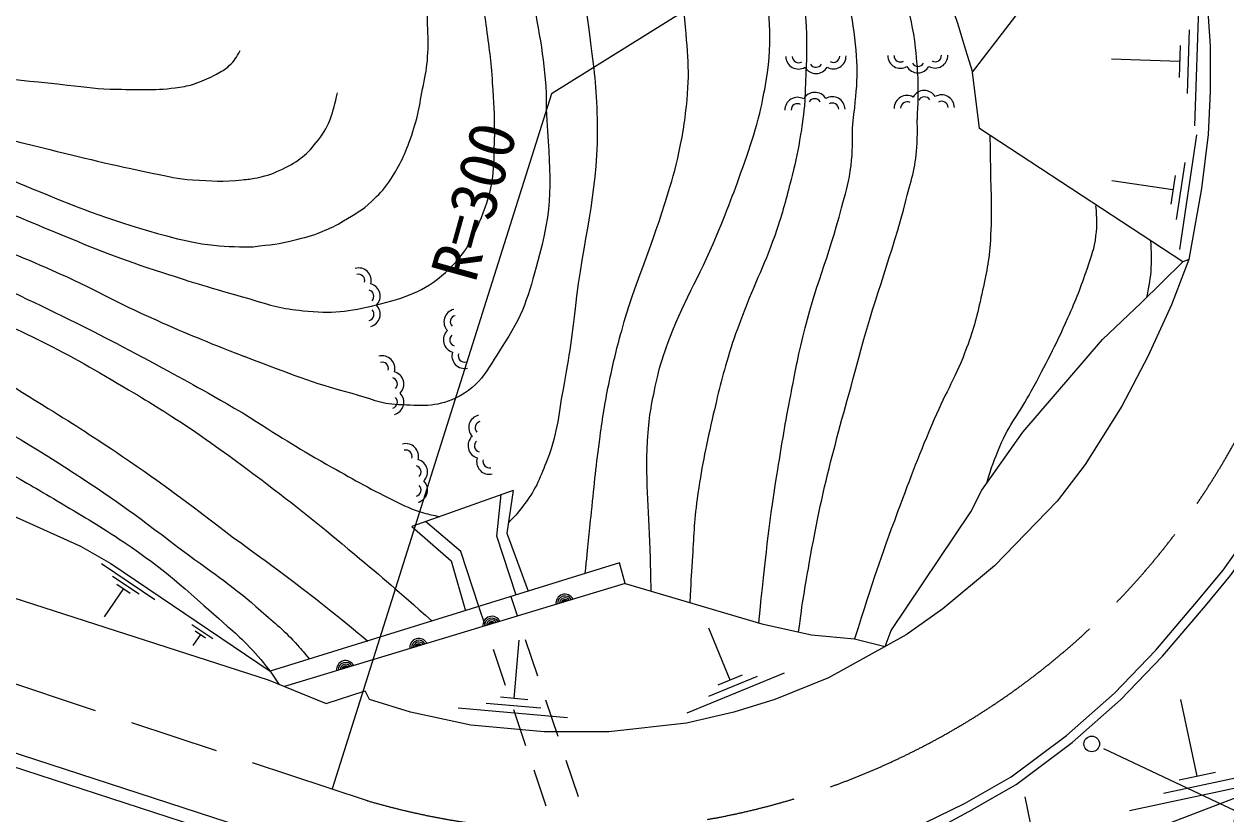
# Model space of a CAD drawing. Units: millimetres, scale not verified. Extents: x 40000 to 680000, y 20000 to 380000.
# Drawn here: x 184666 to 231868, y 271356 to 302384 of the extents above; entities that cross this region are included whole.
import ezdxf
from ezdxf.enums import TextEntityAlignment as Align

# ---------------------------------------------------------------- set-up
doc = ezdxf.new("R2010")
doc.units = ezdxf.units.MM
doc.header["$LTSCALE"] = 1000
doc.linetypes.add('CHAIN', pattern=[18.5, 12, -1.5, 3.5, -1.5])
for name, color, linetype, lineweight in [('M-BGD', 7, 'Continuous', 25), ('M-BMK', 2, 'CHAIN', 13), ('M-BMK-SRVR', 3, 'Continuous', 25), ('M-STR-HTXT', 7, 'Continuous', 13), ('M-STR-STRC', 7, 'Continuous', 25)]:
    doc.layers.add(name, color=color, linetype=linetype, lineweight=lineweight)
doc.styles.add('ＭＳ ゴシック', font='')
doc.styles.get('ＭＳ ゴシック').set_extended_font_data('MS Gothic')

msp = doc.modelspace()

# ---------------------------------------------------------------- linework, layer by layer
at = {"layer": 'M-BGD'}
for p, q in [((230799, 303400), (230630, 298384)), ((230422, 302157), (230338, 299649)), ((230067, 301542), (230025, 300287)), ((230046, 300914), (227370, 301004)), ((230717, 298028), (230049, 293533)), ((230250, 296949), (229916, 294702)), ((229867, 296432), (229700, 295308)), ((229783, 295870), (227386, 296226)), ((230404, 293130), (230174, 293042)), ((203877, 284066), (199900, 282646)), ((187713, 281193), (189797, 279785)), ((188140, 280702), (189182, 279998)), ((188307, 280387), (188828, 280035)), ((208276, 280409), (194898, 276357)), ((188567, 280211), (187816, 279100)), ((202780, 278768), (202532, 279504)), ((203782, 279893), (204031, 279154)), ((191259, 278797), (192076, 278245)), ((191389, 278550), (191798, 278274)), ((212397, 276615), (211561, 278655)), ((191594, 278412), (191299, 277976)), ((203914, 275891), (204117, 278182)), ((204350, 278206), (204829, 276785)), ((217281, 278229), (218480, 277936)), ((203578, 276399), (203099, 277821)), ((214518, 276889), (210693, 275322)), ((213457, 276752), (211545, 275968)), ((212875, 276811), (211919, 276419)), ((204963, 275510), (202815, 275700)), ((204451, 275844), (203377, 275939)), ((205148, 275837), (205626, 274415)), ((230743, 272840), (230101, 275858)), ((206011, 275128), (201716, 275509)), ((204377, 274030), (203898, 275451)), ((205945, 273467), (206424, 272046)), ((205175, 271661), (204696, 273082)), ((231451, 272990), (230036, 272689)), ((233733, 272687), (228074, 271483)), ((232238, 272764), (229409, 272162)), ((224209, 270943), (223979, 272025))]:
    msp.add_line(p, q, dxfattribs=at)
for points in [[(83876, 317074), (103320, 305830), (104590, 304899), (108738, 302359), (111956, 300496), (117120, 297702), (122454, 295162), (128974, 292284), (132106, 291014), (141504, 287627), (160072, 281650), (194995, 270281), (197300, 269339), (206528, 264069)], [(83610, 316614), (103029, 305385), (104294, 304458), (108467, 301903), (111696, 300033), (116880, 297229), (122233, 294680), (128767, 291795), (131917, 290518), (141333, 287124), (159908, 281144), (194812, 269783), (197067, 268861), (206626, 263402)], [(230174, 293042), (222192, 298280), (221908, 300499), (229604, 310495)], [(231082, 304052), (231251, 301512), (231251, 299734), (231166, 298041), (230912, 295924), (230404, 293130), (229727, 291352), (228796, 289320), (227780, 287373), (226340, 285087), (225240, 283648), (222784, 281108), (220752, 279414), (219313, 278398), (216265, 276705), (214148, 275858), (212540, 275350), (210677, 274927), (207629, 274588), (205089, 274588), (202210, 274842), (199840, 275350), (198231, 275858), (198062, 276197)], [(123047, 301174), (124232, 301258), (143875, 296856), (178250, 285764), (186886, 281870), (188071, 281192), (194336, 276959)], [(211877, 264375), (216422, 269449), (218184, 270137), (219533, 270754), (221596, 271768), (223439, 272809), (225607, 274442), (227485, 276101), (229114, 277792), (230792, 279761), (231763, 280939), (233515, 283407), (235144, 286353), (236083, 288519), (237091, 291375), (237508, 292877), (238130, 295799), (238239, 296849), (238320, 298828)], [(212140, 263808), (217025, 269247), (218375, 269731), (219736, 270355), (221768, 271456), (223635, 272510), (225832, 274165), (227732, 275843), (229379, 277552), (231066, 279532), (232047, 280722), (233818, 283216), (235465, 286195), (236416, 288389), (237432, 291268), (237855, 292792), (238483, 295743), (238594, 296813), (238798, 298833)], [(127958, 298634), (131852, 297025), (139388, 294316), (194252, 276620), (196538, 275689), (198062, 276197)], [(240395, 297533), (241919, 289913), (241919, 289405), (239210, 277044), (238617, 276366), (234722, 273064), (233283, 272387), (227102, 270016), (221345, 269847), (218601, 269835)], [(218480, 277936), (218720, 278568), (221853, 283224), (222276, 284071), (223885, 286357), (227018, 289998), (228542, 291437), (230174, 293042)], [(203991, 279957), (203238, 282273), (203406, 283898)], [(203877, 284066), (203629, 282380), (204463, 280104)], [(202532, 279504), (201818, 281669), (200439, 282838)], [(199900, 282646), (201445, 281297), (202000, 279339)], [(208276, 280409), (208046, 281217), (194336, 276959), (194668, 276451)], [(208276, 280409), (213640, 278822), (215588, 278398), (217281, 278229)]]:
    msp.add_lwpolyline(points, dxfattribs=at)
for centre, radius, start, end in [((220448, 301155), 500, 240.426, 0.426), ((220448, 301155), 250, 240.426, 0.426), ((215084, 301115), 500, 180.426, 300.426), ((215084, 301115), 250, 180.426, 300.426), ((215769, 300937), 500, 210.426, 330.426), ((215769, 300937), 250, 210.426, 330.426), ((216450, 301125), 500, 240.426, 0.426), ((216450, 301125), 250, 240.426, 0.426), ((219083, 301145), 500, 180.426, 300.426), ((219083, 301145), 250, 180.426, 300.426), ((219767, 300967), 500, 210.426, 330.426), ((219767, 300967), 250, 210.426, 330.426), ((220020, 299274), 500, 30.981, 150.981), ((215043, 299005), 500, 60.981, 180.981), ((215723, 299200), 500, 30.981, 150.981), ((215723, 299200), 250, 30.981, 150.981), ((216409, 299029), 500, 0.981, 120.981), ((216409, 299029), 250, 0.981, 120.981), ((219340, 299079), 500, 60.981, 180.981), ((219340, 299079), 250, 60.981, 180.981), ((220020, 299274), 250, 30.981, 150.981), ((220706, 299102), 500, 0.981, 120.981), ((220706, 299102), 250, 0.981, 120.981), ((215043, 299005), 250, 60.981, 180.981), ((197801, 292305), 500, 345.04, 105.04), ((197801, 292305), 250, 345.04, 105.04), ((198155, 291693), 250, 315.04, 75.04), ((198155, 291693), 500, 315.04, 75.04), ((198156, 290986), 500, 285.04, 45.04), ((198156, 290986), 250, 285.04, 45.04), ((201657, 290684), 500, 103.1726, 223.1726), ((201657, 290684), 250, 103.1726, 223.1726), ((201634, 289977), 500, 133.1726, 253.1726), ((201634, 289977), 250, 133.1726, 253.1726), ((198729, 288854), 500, 345.04, 105.04), ((201968, 289354), 500, 163.1726, 283.1726), ((201968, 289354), 250, 163.1726, 283.1726), ((198729, 288854), 250, 345.04, 105.04), ((199083, 288241), 250, 315.04, 75.04), ((199083, 288241), 500, 315.04, 75.04), ((199083, 287534), 250, 285.04, 45.04), ((199083, 287534), 500, 285.04, 45.04), ((202629, 286530), 500, 103.1726, 223.1726), ((202629, 286530), 250, 103.1726, 223.1726), ((202606, 285823), 500, 133.1726, 253.1726), ((199656, 285402), 500, 345.04, 105.04), ((199656, 285402), 250, 345.04, 105.04), ((202606, 285823), 250, 133.1726, 253.1726), ((200010, 284790), 500, 315.04, 75.04), ((202940, 285200), 500, 163.1726, 283.1726), ((202940, 285200), 250, 163.1726, 283.1726), ((200010, 284790), 250, 315.04, 75.04), ((200011, 284083), 250, 285.04, 45.04), ((200011, 284083), 500, 285.04, 45.04), ((205910, 279635), 354, 25.6482, 188.0534), ((205910, 279635), 283, 27.8723, 185.8294), ((205910, 279635), 212, 31.6186, 182.083), ((205910, 279635), 142, 39.3303, 174.3713), ((205910, 279635), 100, 49.648, 164.0536), ((205910, 279635), 100, 49.648, 164.0536), ((203039, 278766), 354, 25.6482, 188.0534), ((203039, 278766), 283, 27.8723, 185.8294), ((203039, 278766), 212, 31.6186, 182.083), ((203039, 278766), 142, 39.3303, 174.3713), ((203039, 278766), 100, 49.648, 164.0536), ((203039, 278766), 100, 49.648, 164.0536), ((200168, 277896), 354, 25.6482, 188.0534), ((200168, 277896), 283, 27.8723, 185.8294), ((200168, 277896), 212, 31.6186, 182.083), ((200168, 277896), 142, 39.3303, 174.3713), ((200168, 277896), 100, 49.648, 164.0536), ((200168, 277896), 100, 49.648, 164.0536), ((197296, 277027), 354, 25.6482, 188.0534), ((197296, 277027), 283, 27.8723, 185.8294), ((197296, 277027), 212, 31.6186, 182.083), ((197296, 277027), 142, 39.3303, 174.3713), ((197296, 277027), 100, 49.648, 164.0536), ((197296, 277027), 100, 49.648, 164.0536)]:
    msp.add_arc(centre, radius, start, end, dxfattribs=at)
for points, knots in [([(216369, 313933), (217509, 311691), (217829, 311091), (218669, 309223), (219262, 307903), (219594, 307162), (220125, 305816), (220930, 303779), (221126, 303048), (221908, 300499)], [0, 0, 0, 0, 1, 1, 1, 2, 2, 2, 3, 3, 3, 3]), ([(215356, 313326), (216252, 311849), (216514, 311360), (217115, 310030), (217934, 308217), (218144, 307101), (218701, 305192), (219125, 303742), (219496, 302948), (219664, 301447), (219785, 300354), (219795, 299914), (219736, 298634)], [0, 0, 0, 0, 1, 1, 1, 2, 2, 2, 3, 3, 3, 4, 4, 4, 4]), ([(217196, 298295), (217381, 299875), (217457, 300462), (217297, 301837), (217144, 303149), (216849, 303851), (216465, 305114), (215969, 306740), (215578, 307613), (215034, 309223), (214605, 310495), (214471, 310901), (213955, 312487)], [0, 0, 0, 0, 1, 1, 1, 2, 2, 2, 3, 3, 3, 4, 4, 4, 4]), ([(212616, 311685), (213470, 310036), (213746, 309492), (214254, 308001), (214782, 306450), (214995, 305541), (215216, 303918), (215455, 302167), (215415, 301467), (215334, 299396)], [0, 0, 0, 0, 1, 1, 1, 2, 2, 2, 3, 3, 3, 3]), ([(205659, 307517), (206340, 304890), (206602, 304105), (206887, 301863), (207045, 300619), (207147, 299918), (207173, 298664), (207231, 295924), (206714, 294412), (206367, 291694), (206195, 290350), (206129, 289591), (205873, 288261), (205648, 287096), (205651, 286401), (205223, 285296), (204946, 284584), (204795, 284165), (204338, 283553), (204105, 283241), (204009, 283116), (203690, 282795)], [0, 0, 0, 0, 1, 1, 1, 2, 2, 2, 3, 3, 3, 4, 4, 4, 5, 5, 5, 6, 6, 6, 7, 7, 7, 7]), ([(204073, 306677), (204387, 305103), (204465, 304670), (204666, 303375), (204925, 301697), (205183, 300755), (205174, 299057)], [0, 0, 0, 0, 1, 1, 1, 2, 2, 2, 2]), ([(202210, 305492), (202529, 304008), (202630, 303592), (202803, 302359), (202928, 301469), (202992, 300969), (203057, 300073), (203117, 299248), (203124, 298966), (203142, 297956)], [0, 0, 0, 0, 1, 1, 1, 2, 2, 2, 3, 3, 3, 3]), ([(209294, 280108), (209282, 280747), (209278, 280908), (209267, 281420), (209229, 283217), (209063, 284224), (209153, 286018), (209198, 286920), (209302, 287422), (209492, 288304), (209615, 288877), (209720, 289191), (209915, 289744), (210531, 291488), (211158, 292351), (211862, 294062), (212360, 295272), (212619, 295958), (213048, 297194), (213274, 297847), (213391, 298217), (213556, 298888), (213676, 299379), (213729, 299658), (213810, 300158), (214099, 301954), (213909, 302695), (213725, 304814)], [0, 0, 0, 0, 1, 1, 1, 2, 2, 2, 3, 3, 3, 4, 4, 4, 5, 5, 5, 6, 6, 6, 7, 7, 7, 8, 8, 8, 9, 9, 9, 9]), ([(193659, 293638), (194414, 293723), (194651, 293737), (195268, 293892), (195704, 294002), (195951, 294064), (196368, 294231), (196712, 294369), (196899, 294463), (197215, 294654), (197662, 294925), (197935, 295057), (198316, 295416), (198605, 295690), (198771, 295847), (198993, 296178), (199405, 296793), (199587, 297177), (199840, 297872), (200130, 298671), (200187, 299153), (200348, 299988), (200430, 300415), (200491, 300655), (200517, 301089), (200546, 301584), (200532, 301863), (200517, 302359), (200504, 302773), (200536, 303012), (200450, 303417), (200380, 303746), (200333, 303877), (200183, 304237)], [0, 0, 0, 0, 1, 1, 1, 2, 2, 2, 3, 3, 3, 4, 4, 4, 5, 5, 5, 6, 6, 6, 7, 7, 7, 8, 8, 8, 9, 9, 9, 10, 10, 10, 11, 11, 11, 11]), ([(206709, 280802), (206822, 281978), (206851, 282279), (206952, 283224), (207074, 284383), (207131, 285034), (207290, 286188), (207400, 286985), (207466, 287432), (207629, 288220), (207801, 289052), (207909, 289517), (208137, 290336), (208690, 292321), (209228, 293361), (209830, 295332), (210042, 296022), (210182, 296404), (210338, 297110), (210512, 297895), (210589, 298342), (210677, 299142), (210835, 300589), (210734, 301157), (210592, 302867)], [0, 0, 0, 0, 1, 1, 1, 2, 2, 2, 3, 3, 3, 4, 4, 4, 5, 5, 5, 6, 6, 6, 7, 7, 7, 8, 8, 8, 8]), ([(175625, 301512), (178104, 301072), (178766, 300957), (180790, 300666), (182966, 300353), (184190, 300212), (186378, 299988), (187137, 299911), (187562, 299817), (188325, 299819), (189285, 299822), (189832, 299757), (190780, 299904), (191050, 299945), (191203, 299977), (191458, 300073), (191762, 300188), (191936, 300252), (192220, 300412), (192427, 300529), (192552, 300589), (192728, 300750), (192937, 300943), (192996, 301064), (193151, 301343)], [0, 0, 0, 0, 1, 1, 1, 2, 2, 2, 3, 3, 3, 4, 4, 4, 5, 5, 5, 6, 6, 6, 7, 7, 7, 8, 8, 8, 8]), ([(175710, 300158), (177499, 299607), (177975, 299470), (179435, 299057), (181735, 298407), (183040, 298102), (185362, 297533), (187076, 297113), (188033, 296862), (189764, 296517), (190356, 296399), (190685, 296289), (191288, 296263), (192048, 296230), (192480, 296176), (193236, 296263), (193468, 296290), (193554, 296296), (193828, 296348)], [0, 0, 0, 0, 1, 1, 1, 2, 2, 2, 3, 3, 3, 4, 4, 4, 5, 5, 5, 6, 6, 6, 6]), ([(193828, 296348), (194278, 296448), (194449, 296513), (194819, 296687), (195459, 296989), (195791, 297272), (196224, 297832), (196700, 298448), (196782, 298857), (196978, 299678)], [0, 0, 0, 0, 1, 1, 1, 2, 2, 2, 3, 3, 3, 3]), ([(215334, 299396), (215270, 298750), (215249, 298567), (215164, 298041), (215062, 297407), (214983, 297055), (214826, 296432), (214616, 295600), (214504, 295130), (214233, 294316), (213784, 292964), (213372, 292265), (212878, 290929), (212672, 290370), (212540, 290061), (212370, 289490), (212068, 288475), (211926, 287898), (211693, 286865), (211419, 285650), (211270, 284966), (211100, 283732), (210970, 282788), (210968, 282251), (210905, 281300), (210863, 280660), (210850, 280454), (210810, 279659)], [0, 0, 0, 0, 1, 1, 1, 2, 2, 2, 3, 3, 3, 4, 4, 4, 5, 5, 5, 6, 6, 6, 7, 7, 7, 8, 8, 8, 9, 9, 9, 9]), ([(205174, 299057), (205320, 296525), (205493, 295494), (204910, 293332), (204535, 291941), (204354, 291101), (203558, 289899), (202922, 288939), (202652, 288173), (201607, 287688), (200810, 287318), (200249, 287393), (199371, 287428), (198639, 287458), (198257, 287682), (197550, 287871), (195862, 288320), (195303, 288575), (193320, 289320)], [0, 0, 0, 0, 1, 1, 1, 2, 2, 2, 3, 3, 3, 4, 4, 4, 5, 5, 5, 6, 6, 6, 6]), ([(175879, 298718), (176981, 298490), (177277, 298429), (178165, 298210), (179030, 297997), (179513, 297873), (180366, 297618), (184304, 296437), (186295, 295100), (190272, 294062), (190894, 293899), (191245, 293808), (191881, 293723), (192570, 293631), (192833, 293635), (193659, 293638)], [0, 0, 0, 0, 1, 1, 1, 2, 2, 2, 3, 3, 3, 4, 4, 4, 5, 5, 5, 5]), ([(215084, 278508), (215249, 279788), (215323, 280146), (215503, 281192), (216075, 284512), (216655, 286322), (217535, 289574), (218166, 291907), (218701, 293163), (219313, 295501), (219535, 296348), (219697, 296828), (219736, 297702), (219753, 298066), (219762, 298206), (219736, 298634)], [0, 0, 0, 0, 1, 1, 1, 2, 2, 2, 3, 3, 3, 4, 4, 4, 5, 5, 5, 5]), ([(193490, 291606), (194416, 291300), (194775, 291211), (195625, 291122), (196751, 291004), (197416, 291076), (198512, 291356), (199644, 291644), (200350, 291847), (201217, 292630), (202020, 293355), (202307, 293962), (202700, 294971), (203127, 296069), (203120, 296652), (203142, 297956)], [0, 0, 0, 0, 1, 1, 1, 2, 2, 2, 3, 3, 3, 4, 4, 4, 5, 5, 5, 5]), ([(213517, 278858), (213819, 281652), (213877, 282407), (214233, 284664), (214416, 285824), (214523, 286473), (214741, 287627), (214923, 288589), (215022, 289130), (215249, 290082), (215730, 292097), (216252, 293157), (216773, 295162), (216918, 295721), (217025, 296031), (217112, 296602), (217211, 297256), (217202, 297513), (217196, 298295)], [0, 0, 0, 0, 1, 1, 1, 2, 2, 2, 3, 3, 3, 4, 4, 4, 5, 5, 5, 6, 6, 6, 6]), ([(222595, 298016), (222608, 297453), (222609, 297309), (222615, 296856), (222631, 295698), (222686, 295048), (222615, 293892), (222563, 293057), (222456, 292594), (222276, 291776), (222092, 290937), (221983, 290464), (221684, 289659), (221266, 288536), (220887, 287966), (220414, 286865), (219809, 285460), (219509, 284657), (218974, 283224), (218254, 281294), (218055, 280639), (217281, 278229)], [0, 0, 0, 0, 1, 1, 1, 2, 2, 2, 3, 3, 3, 4, 4, 4, 5, 5, 5, 6, 6, 6, 7, 7, 7, 7]), ([(175964, 297533), (177435, 297146), (177828, 297041), (179012, 296686), (180244, 296317), (180929, 296093), (182144, 295670), (185288, 294577), (186932, 293635), (190103, 292622), (191419, 292202), (191865, 292052), (193490, 291606)], [0, 0, 0, 0, 1, 1, 1, 2, 2, 2, 3, 3, 3, 4, 4, 4, 4]), ([(144251, 296734), (146842, 297124), (147703, 297192), (149929, 297234), (153197, 297295), (155020, 296846), (158251, 296349), (160808, 295956), (162243, 295689), (164728, 294971), (167147, 294272), (168481, 293789), (170814, 292838), (172806, 292026), (173940, 291601), (175859, 290627), (176109, 290500), (176222, 290381), (176472, 290252), (177182, 289885), (177619, 289761), (178334, 289405), (179434, 288859), (180054, 288559), (181128, 287966), (183308, 286762), (184550, 286115), (186632, 284748), (188434, 283564), (189040, 283117), (191119, 281531)], [0, 0, 0, 0, 1, 1, 1, 2, 2, 2, 3, 3, 3, 4, 4, 4, 5, 5, 5, 6, 6, 6, 7, 7, 7, 8, 8, 8, 9, 9, 9, 10, 10, 10, 10]), ([(176048, 296517), (179084, 295403), (179887, 295126), (182314, 294146), (183675, 293597), (184441, 293298), (185785, 292707), (187396, 291998), (188239, 291471), (189849, 290760), (191192, 290167), (191645, 289982), (193320, 289320)], [0, 0, 0, 0, 1, 1, 1, 2, 2, 2, 3, 3, 3, 4, 4, 4, 4]), ([(150387, 294755), (151731, 294962), (152180, 294974), (153336, 295023), (155949, 295132), (157429, 294832), (159994, 294321), (163135, 293694), (164877, 293221), (167927, 292240), (171133, 291208), (172731, 290107), (175859, 288859), (176163, 288738), (176339, 288685), (176641, 288558), (178100, 287946), (178875, 287505), (180282, 286780), (181716, 286042), (182512, 285615), (183922, 284833), (184790, 284351), (185272, 284073), (186124, 283563), (187092, 282983), (187643, 282670), (188579, 282039), (190275, 280895), (190802, 280361), (192643, 278737)], [0, 0, 0, 0, 1, 1, 1, 2, 2, 2, 3, 3, 3, 4, 4, 4, 5, 5, 5, 6, 6, 6, 7, 7, 7, 8, 8, 8, 9, 9, 9, 10, 10, 10, 10]), ([(222477, 284356), (222675, 285031), (222756, 285242), (222986, 285790), (223365, 286691), (223763, 287103), (224224, 287966), (224816, 289074), (225150, 289697), (225663, 290844), (225997, 291590), (226164, 292018), (226425, 292792), (226589, 293278), (226703, 293552), (226764, 294062), (226819, 294521), (226808, 294714), (226764, 295247)], [0, 0, 0, 0, 1, 1, 1, 2, 2, 2, 3, 3, 3, 4, 4, 4, 5, 5, 5, 6, 6, 6, 6]), ([(176133, 294993), (178696, 294124), (179418, 293894), (181467, 293046), (183108, 292366), (184016, 291955), (185616, 291183), (187188, 290425), (188057, 289975), (189595, 289151), (191031, 288382), (191493, 288119), (193236, 287119)], [0, 0, 0, 0, 1, 1, 1, 2, 2, 2, 3, 3, 3, 4, 4, 4, 4]), ([(176218, 293808), (178757, 292823), (179439, 292572), (181467, 291691), (182865, 291084), (183654, 290754), (185023, 290082), (186445, 289385), (187217, 288943), (188579, 288135), (189652, 287498), (190006, 287276), (191288, 286442)], [0, 0, 0, 0, 1, 1, 1, 2, 2, 2, 3, 3, 3, 4, 4, 4, 4]), ([(228903, 293876), (228938, 293390), (228945, 293235), (228923, 292825), (228897, 292356), (228856, 292182), (228745, 291637)], [0, 0, 0, 0, 1, 1, 1, 2, 2, 2, 2]), ([(176302, 292368), (177738, 291692), (178120, 291515), (179266, 290929), (180267, 290417), (180825, 290125), (181806, 289574), (183319, 288724), (184139, 288200), (185616, 287288), (186755, 286585), (187384, 286174), (188494, 285426), (190260, 284235), (190817, 283787), (192897, 282208)], [0, 0, 0, 0, 1, 1, 1, 2, 2, 2, 3, 3, 3, 4, 4, 4, 5, 5, 5, 5]), ([(193236, 287119), (194814, 286118), (195238, 285839), (196562, 285088), (197566, 284518), (198126, 284192), (199163, 283683), (199616, 283460), (199872, 283326), (200359, 283189), (200606, 283119), (200699, 283093), (201000, 283039)], [0, 0, 0, 0, 1, 1, 1, 2, 2, 2, 3, 3, 3, 4, 4, 4, 4]), ([(191288, 286442), (192712, 285437), (193092, 285163), (194221, 284307), (195580, 283277), (196318, 282669), (197628, 281577), (198842, 280564), (199230, 280224), (200691, 278933)], [0, 0, 0, 0, 1, 1, 1, 2, 2, 2, 3, 3, 3, 3]), ([(192897, 282208), (194299, 281194), (194673, 280928), (195781, 280068), (196727, 279334), (197031, 279088), (198171, 278150)], [0, 0, 0, 0, 1, 1, 1, 2, 2, 2, 2]), ([(191119, 281531), (192495, 280536), (192911, 280269), (193961, 279340), (194540, 278828), (194888, 278562), (195404, 277987), (195594, 277777), (195663, 277704), (195876, 277437)], [0, 0, 0, 0, 1, 1, 1, 2, 2, 2, 3, 3, 3, 3]), ([(192643, 278737), (193012, 278422), (193117, 278324), (193402, 278039), (193796, 277644), (193915, 277483), (194336, 276959)], [0, 0, 0, 0, 1, 1, 1, 2, 2, 2, 2]), ([(231082, 243685), (231016, 245458), (230999, 245906), (230938, 247330), (230869, 248949), (230786, 249854), (230743, 251474), (230687, 253590), (230717, 254777), (230743, 256893), (230757, 258051), (230773, 258700), (230828, 259856), (230892, 261214), (230944, 261975), (231082, 263328), (231220, 264687), (231319, 265446), (231505, 266799), (231787, 268855), (231923, 269526), (232378, 272040)], [0, 0, 0, 0, 1, 1, 1, 2, 2, 2, 3, 3, 3, 4, 4, 4, 5, 5, 5, 6, 6, 6, 7, 7, 7, 7])]:
    msp.add_open_spline(points, degree=3, knots=knots, dxfattribs=at)
at = {"layer": 'M-BMK'}
msp.add_line((176074, 279208), (198146, 271879), dxfattribs=at)
msp.add_arc((206405, 300146), 29449, 253.7129, 32.1597, dxfattribs=at)
at = {"layer": 'M-BMK-SRVR'}
msp.add_lwpolyline([(231336, 315821), (205379, 299646), (196762, 272339)], dxfattribs=at)
at = {"layer": 'M-STR-HTXT'}
msp.add_arc((168210, 349698), 122721, 212.88215, 280.95904, dxfattribs=at)
at = {"layer": 'M-STR-STRC'}
msp.add_line((248870, 263647), (227066, 273910), dxfattribs=at)
msp.add_circle((226597, 274107), 305, dxfattribs=at)

# ---------------------------------------------------------------- texts
at = {"layer": 'M-BMK-SRVR', "style": 'ＭＳ ゴシック'}
msp.add_text('R=300', height=1833, rotation=74.464, dxfattribs=at).set_placement((201503, 292422), align=Align.MIDDLE_LEFT)

doc.saveas('drawing.dxf')
